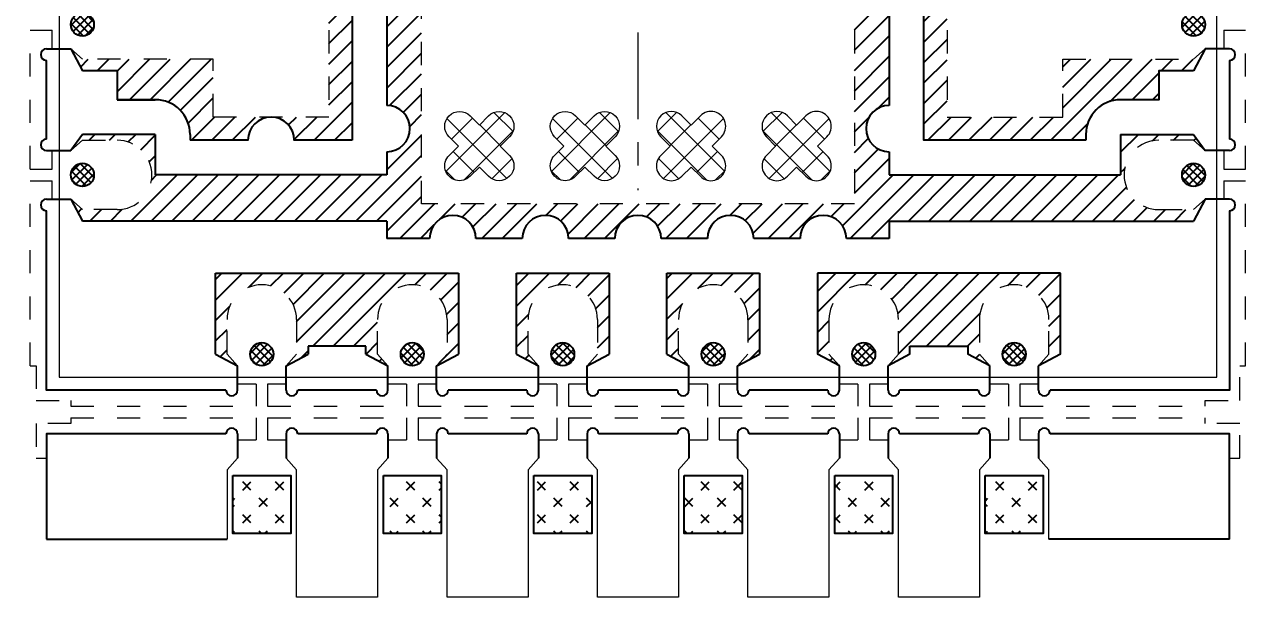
# Model space of a CAD drawing. Extents: x 2505 to 2922, y -308 to -10.
# Drawn here: x 2608.33 to 2613.63, y -145.95 to -143.47 of the extents above; entities that cross this region are included whole.
import ezdxf

# ---------------------------------------------------------------- set-up
doc = ezdxf.new("R2010")
doc.units = 0
doc.header["$LTSCALE"] = 5
doc.header["$MEASUREMENT"] = 0
for name, pattern in [('CENTER', [2, 1.25, -0.25, 0.25, -0.25]), ('HIDDEN', [0.375, 0.25, -0.125]), ('HIDDEN2', [4.7625, 3.175, -1.5875])]:
    doc.linetypes.add(name, pattern=pattern)
doc.layers.get('0').update_dxf_attribs({"linetype": 'CONTINUOUS'})
for name, color, linetype in [('1', 7, 'CONTINUOUS'), ('1D', 4, 'CONTINUOUS'), ('ETCH', 4, 'CONTINUOUS'), ('PKG', 2, 'CONTINUOUS'), ('PLATING', 3, 'CONTINUOUS'), ('TOP-Half-E', 6, 'CONTINUOUS'), ('中心线', 1, 'CENTER')]:
    doc.layers.add(name, color=color, linetype=linetype)
pattern_1 = [(225, (-45.3481, -192.949), (0.0441941738, -0.0441941738), [])]

msp = doc.modelspace()

# ---------------------------------------------------------------- hatches: boundary and pattern name
at = {"layer": 'ETCH'}
h = msp.add_hatch(dxfattribs=at)
h.set_pattern_fill('ANSI31', color=256, scale=0.5, angle=180)
h.set_pattern_definition(pattern_1)
h.paths.add_polyline_path([(2608.479, -140.1795), (2608.659, -140.1795), (2608.659, -139.9995), (2608.859, -139.9995), (2608.859, -140.2571), (2609.1814, -140.5995), (2609.744, -140.5995), (2609.744, -140.6995, 0.414214), (2609.644, -140.7995), (2609.644, -140.6995), (2609.394, -140.6995), (2609.2623, -140.8312), (2609.1115, -140.6711), (2609.0387, -140.7396), (2608.6995, -140.3795), (2608.479, -140.3795)])
h.paths.add_polyline_path([(2609.494, -143.9745), (2609.744, -143.9745), (2609.744, -142.998, -0.414214), (2609.644, -142.898), (2609.644, -143.8745), (2609.394, -143.8745, -0.414214)])
h.paths.add_polyline_path([(2608.529, -143.5795), (2608.579, -143.6245), (2609.144, -143.6245), (2609.144, -143.8745), (2609.394, -143.8745, 0.414214), (2609.294, -143.9745), (2609.044, -143.9745), (2609.044, -143.9495, 0.414214), (2608.894, -143.7995), (2608.729, -143.7995), (2608.729, -143.6745), (2608.579, -143.6745)])
h.paths.add_polyline_path([(2608.529, -143.3695), (2608.579, -143.2745), (2608.729, -143.2745), (2608.729, -143.1495), (2608.894, -143.1495, 0.414214), (2609.044, -142.9995), (2609.044, -142.998, 0.414214), (2609.144, -142.898), (2609.144, -143.3245), (2608.579, -143.3245)])
h.paths.add_polyline_path([(2609.644, -142.898), (2609.644, -141.5995, 0.414214), (2609.744, -141.6995), (2609.744, -142.798, 0.414214)])
h.paths.add_polyline_path([(2609.044, -142.798, -0.414214), (2609.144, -142.898), (2609.144, -142.1987), (2609.044, -142.1987)])
h.paths.add_polyline_path([(2609.044, -140.7453), (2609.044, -140.9495), (2609.144, -140.9495), (2609.2623, -140.8312), (2609.1115, -140.6711), (2609.0387, -140.7396)])
h.paths.add_polyline_path([(2609.044, -142.1987), (2609.144, -142.1987), (2609.144, -141.7822), (2609.044, -141.7822)])
h.paths.add_polyline_path([(2609.644, -140.7995, 0.414214), (2609.744, -140.8995), (2609.744, -141.0995, 0.414214), (2609.644, -141.1995)])
h.paths.add_polyline_path([(2609.644, -141.1995, 0.414214), (2609.744, -141.2995), (2609.744, -141.4995, 0.414214), (2609.644, -141.5995)])
h.paths.add_polyline_path([(2609.044, -141.3995), (2609.144, -141.3995), (2609.144, -141.1995), (2609.044, -141.1995)])
h.paths.add_polyline_path([(2609.044, -141.5995), (2609.144, -141.5995), (2609.144, -141.3995), (2609.044, -141.3995, -1)])
h.paths.add_polyline_path([(2609.044, -141.7822), (2609.144, -141.7822), (2609.144, -141.5995), (2609.044, -141.5995)])
h.paths.add_polyline_path([(2609.044, -141.1995, 0.414214), (2609.144, -141.0995), (2609.144, -141.1995)])
h.paths.add_polyline_path([(2609.144, -140.9995), (2609.044, -140.9995, -0.414214), (2609.144, -141.0995)])
h.paths.add_polyline_path([(2609.044, -140.9995), (2609.144, -140.9995), (2609.144, -140.9495), (2609.044, -140.9495)])
h = msp.add_hatch(dxfattribs=at)
h.set_pattern_fill('ANSI31', color=256, scale=0.5, angle=180)
h.set_pattern_definition(pattern_1)
h.paths.add_polyline_path([(2612.214, -142.9328, 0.414214), (2612.314, -142.8328), (2612.314, -143.8745), (2612.814, -143.8745), (2612.814, -143.6245), (2613.379, -143.6245), (2613.429, -143.5795), (2613.379, -143.6745), (2613.229, -143.6745), (2613.229, -143.7995), (2613.064, -143.7995, 0.414214), (2612.914, -143.9495), (2612.914, -143.9745), (2612.214, -143.9745)])
h.paths.add_polyline_path([(2613.099, -139.9995), (2613.299, -139.9995), (2613.299, -140.1795), (2613.479, -140.1795), (2613.479, -140.3795), (2613.2586, -140.3795), (2612.914, -140.7453), (2612.914, -140.8203, 0.414207), (2612.814, -140.9203, 0.000012), (2612.814, -140.9203), (2612.814, -140.9203), (2612.814, -140.6995), (2612.314, -140.6995), (2612.314, -140.9203, 0.414214), (2612.214, -140.8203), (2612.214, -140.5995), (2612.7767, -140.5995), (2613.099, -140.2571)])
h.paths.add_polyline_path([(2612.814, -143.3245), (2613.379, -143.3245), (2613.429, -143.3695), (2613.379, -143.2745), (2613.229, -143.2745), (2613.229, -143.1495), (2613.064, -143.1495, -0.414214), (2612.914, -142.9995), (2612.914, -142.9328, -0.414214), (2612.814, -142.8328)])
h.paths.add_polyline_path([(2612.314, -140.9203, -0.414214), (2612.214, -141.0203), (2612.214, -142.3328, -0.414214), (2612.314, -142.4328)])
h.paths.add_polyline_path([(2612.914, -142.3328), (2612.914, -141.0203, -0.414207), (2612.814, -140.9203), (2612.814, -142.4328, -0.414214)])
h.paths.add_polyline_path([(2612.214, -142.5328), (2612.214, -142.7328, -0.414214), (2612.314, -142.8328), (2612.314, -142.4328, -0.414214)])
h.paths.add_polyline_path([(2612.914, -142.7328), (2612.914, -142.5328, -0.414214), (2612.814, -142.4328), (2612.814, -142.8328, -0.414214)])
h = msp.add_hatch(dxfattribs=at)
h.set_pattern_fill('ANSI31', color=256, scale=0.5, angle=180)
h.set_pattern_definition(pattern_1)
h.paths.add_polyline_path([(2608.529, -144.2295), (2608.579, -144.2745), (2608.729, -144.2745, 1), (2608.729, -143.9745), (2608.579, -143.9745), (2608.529, -144.0195), (2608.579, -143.9495), (2608.894, -143.9495), (2608.894, -144.1245), (2609.894, -144.1245), (2609.894, -144.0245, 1), (2609.894, -143.8245), (2609.894, -141.0995, 1), (2609.894, -140.8995), (2609.894, -140.5995), (2610.229, -140.5995, 0.414214), (2610.329, -140.6995), (2610.044, -140.6995), (2610.044, -144.2495), (2611.914, -144.2495), (2611.914, -140.6995), (2611.784, -140.6995, 0.414214), (2611.884, -140.5995), (2612.064, -140.5995), (2612.064, -140.8995, 1), (2612.064, -141.0995), (2612.064, -143.8245, 1), (2612.064, -144.0245), (2612.064, -144.1245), (2613.064, -144.1245), (2613.064, -143.9495), (2613.379, -143.9495), (2613.429, -144.0195), (2613.379, -143.9745), (2613.229, -143.9745, 1), (2613.229, -144.2745), (2613.379, -144.2745), (2613.429, -144.2295), (2613.379, -144.3245), (2612.064, -144.3245), (2612.064, -144.3995), (2611.879, -144.3995, 1), (2611.679, -144.3995), (2611.479, -144.3995, 1), (2611.279, -144.3995), (2611.079, -144.3995, 1), (2610.879, -144.3995), (2610.679, -144.3995, 1), (2610.479, -144.3995), (2610.279, -144.3995, 1), (2610.079, -144.3995), (2609.894, -144.3995), (2609.894, -144.3245), (2608.579, -144.3245)])
h.paths.add_polyline_path([(2611.754, -144.5495), (2611.754, -144.8995), (2611.849, -144.9495), (2611.804, -144.8995), (2611.804, -144.7495, -1), (2612.104, -144.7495), (2612.104, -144.8995), (2612.059, -144.9495), (2612.154, -144.8995), (2612.154, -144.8645), (2612.404, -144.8645), (2612.404, -144.8995), (2612.499, -144.9495), (2612.454, -144.8995), (2612.454, -144.7495, -1), (2612.754, -144.7495), (2612.754, -144.8995), (2612.709, -144.9495), (2612.804, -144.8995), (2612.804, -144.5495)])
h.paths.add_polyline_path([(2609.154, -144.8995), (2609.249, -144.9495), (2609.204, -144.8995), (2609.204, -144.7495, -1), (2609.504, -144.7495), (2609.504, -144.8995), (2609.459, -144.9495), (2609.554, -144.8995), (2609.554, -144.8645), (2609.804, -144.8645), (2609.804, -144.8995), (2609.899, -144.9495), (2609.854, -144.8995), (2609.854, -144.7495, -1), (2610.154, -144.7495), (2610.154, -144.8995), (2610.109, -144.9495), (2610.204, -144.8995), (2610.204, -144.5495), (2609.154, -144.5495)])
h.paths.add_polyline_path([(2613.064, -141.3245), (2613.064, -142.3745), (2613.379, -142.3745), (2613.429, -142.2795), (2613.379, -142.3245), (2613.229, -142.3245, -1), (2613.229, -142.0245), (2613.379, -142.0245), (2613.429, -142.0695), (2613.379, -141.9745), (2613.344, -141.9745), (2613.344, -141.7245), (2613.379, -141.7245), (2613.429, -141.6295), (2613.379, -141.6745), (2613.229, -141.6745, -1), (2613.229, -141.3745), (2613.379, -141.3745), (2613.429, -141.4195), (2613.379, -141.3245)])
h.paths.add_polyline_path([(2608.529, -142.0695), (2608.579, -141.9745), (2608.894, -141.9745), (2608.894, -142.9995), (2608.579, -142.9995), (2608.529, -142.9295), (2608.579, -142.9745), (2608.729, -142.9745, 1), (2608.729, -142.6745), (2608.579, -142.6745), (2608.529, -142.7195), (2608.579, -142.6245), (2608.614, -142.6245), (2608.614, -142.3745), (2608.579, -142.3745), (2608.529, -142.2795), (2608.579, -142.3245), (2608.729, -142.3245, 1), (2608.729, -142.0245), (2608.579, -142.0245)])
h.paths.add_polyline_path([(2611.154, -140.6995), (2611.154, -140.0995), (2611.199, -140.0495), (2611.104, -140.0995), (2611.104, -140.5995), (2610.829, -140.5995, -0.414214), (2610.729, -140.6995)])
h.paths.add_polyline_path([(2611.409, -140.0495), (2611.504, -140.0995), (2611.504, -140.5995), (2611.684, -140.5995, 0.414214), (2611.784, -140.6995), (2611.454, -140.6995), (2611.454, -140.0995)])
h.paths.add_polyline_path([(2609.154, -140.0995), (2609.154, -140.3516), (2609.2462, -140.4495), (2609.554, -140.4495), (2609.554, -140.0995), (2609.459, -140.0495), (2609.504, -140.0995), (2609.504, -140.2495, -1), (2609.204, -140.2495), (2609.204, -140.0995), (2609.249, -140.0495)])
h.paths.add_polyline_path([(2611.754, -140.0995), (2611.754, -140.4495), (2612.154, -140.4495), (2612.154, -140.0995), (2612.059, -140.0495), (2612.104, -140.0995), (2612.104, -140.2495, -1), (2611.804, -140.2495), (2611.804, -140.0995), (2611.849, -140.0495)])
h.paths.add_polyline_path([(2611.104, -144.8995), (2611.199, -144.9495), (2611.154, -144.8995), (2611.154, -144.7495, -1), (2611.454, -144.7495), (2611.454, -144.8995), (2611.409, -144.9495), (2611.504, -144.8995), (2611.504, -144.5495), (2611.104, -144.5495)])
h.paths.add_polyline_path([(2610.454, -144.8995), (2610.549, -144.9495), (2610.504, -144.8995), (2610.504, -144.7495, -1), (2610.804, -144.7495), (2610.804, -144.8995), (2610.759, -144.9495), (2610.854, -144.8995), (2610.854, -144.5495), (2610.454, -144.5495)])
h.paths.add_polyline_path([(2609.804, -140.0995), (2609.804, -140.4495), (2610.204, -140.4495), (2610.204, -140.0995), (2610.109, -140.0495), (2610.154, -140.0995), (2610.154, -140.2495, -1), (2609.854, -140.2495), (2609.854, -140.0995), (2609.899, -140.0495)])
h.paths.add_polyline_path([(2610.454, -140.0995), (2610.454, -140.4495), (2610.854, -140.4495), (2610.854, -140.0995), (2610.759, -140.0495), (2610.804, -140.0995), (2610.804, -140.2495, -1), (2610.504, -140.2495), (2610.504, -140.0995), (2610.549, -140.0495)])
h.paths.add_polyline_path([(2612.404, -140.0995), (2612.404, -140.4495), (2612.7119, -140.4495), (2612.804, -140.3516), (2612.804, -140.0995), (2612.709, -140.0495), (2612.754, -140.0995), (2612.754, -140.2495, -1), (2612.454, -140.2495), (2612.454, -140.0995), (2612.499, -140.0495)])
h.paths.add_polyline_path([(2608.529, -141.4195), (2608.579, -141.3245), (2608.894, -141.3245), (2608.894, -141.7245), (2608.579, -141.7245), (2608.529, -141.6295), (2608.579, -141.6745), (2608.729, -141.6745, 1), (2608.729, -141.3745), (2608.579, -141.3745)])
h.paths.add_polyline_path([(2613.064, -140.8048), (2613.064, -141.0745), (2613.379, -141.0745), (2613.429, -140.9795), (2613.379, -141.0245), (2613.229, -141.0245, -1), (2613.229, -140.7245), (2613.379, -140.7245), (2613.429, -140.7695), (2613.379, -140.6745), (2613.1868, -140.6745)])
h.paths.add_polyline_path([(2608.529, -140.7695), (2608.579, -140.6745), (2608.7713, -140.6745), (2608.894, -140.8048), (2608.894, -141.0745), (2608.579, -141.0745), (2608.529, -140.9795), (2608.579, -141.0245), (2608.729, -141.0245, 1), (2608.729, -140.7245), (2608.579, -140.7245)])
h.paths.add_polyline_path([(2613.064, -142.6245), (2613.064, -142.9995), (2613.379, -142.9995), (2613.429, -142.9295), (2613.379, -142.9745), (2613.229, -142.9745, -1), (2613.229, -142.6745), (2613.379, -142.6745), (2613.429, -142.7195), (2613.379, -142.6245)])
h.paths.add_polyline_path([(2610.729, -140.6995, -0.414214), (2610.629, -140.5995), (2610.429, -140.5995, -0.414214), (2610.329, -140.6995)])
h.paths.add_polyline_path([(2612.914, -140.7453), (2613.2586, -140.3795)])
h = msp.add_hatch(dxfattribs=at)
h.set_pattern_fill('ANSI31', color=256, scale=0.5, angle=180)
h.set_pattern_definition(pattern_1)
h.paths.add_polyline_path([(2609.494, -143.9745), (2609.744, -143.9745), (2609.744, -142.998, -0.414214), (2609.644, -142.898), (2609.644, -143.8745), (2609.394, -143.8745, -0.414214)])
h.paths.add_polyline_path([(2608.529, -143.5795), (2608.579, -143.6245), (2609.144, -143.6245), (2609.144, -143.8745), (2609.394, -143.8745, 0.414214), (2609.294, -143.9745), (2609.044, -143.9745), (2609.044, -143.9495, 0.414214), (2608.894, -143.7995), (2608.729, -143.7995), (2608.729, -143.6745), (2608.579, -143.6745)])
h.paths.add_polyline_path([(2609.644, -142.898), (2609.644, -141.5995, 0.414214), (2609.744, -141.6995), (2609.744, -142.798, 0.414214)])
h.paths.add_polyline_path([(2609.644, -141.1995, 0.414214), (2609.744, -141.2995), (2609.744, -141.4995, 0.414214), (2609.644, -141.5995)])
h.paths.add_polyline_path([(2609.644, -140.7995, 0.414214), (2609.744, -140.8995), (2609.744, -141.0995, 0.414214), (2609.644, -141.1995)])
at = {"layer": 'PLATING', "lineweight": -3}
h = msp.add_hatch(dxfattribs=at)
h.set_pattern_fill('CROSS', color=3, scale=0.1)
h.set_pattern_definition([(45, (118.62963, -97.89904), (-0.070710678, 0.070710678), [0.05, -0.05]), (135, (118.66498, -97.89904), (-0.070710678, -0.070710678), [0.05, -0.05])])
h.paths.add_polyline_path([(2610.529, -145.6745), (2610.529, -145.4245), (2610.779, -145.4245), (2610.779, -145.6745)])
h.paths.add_polyline_path([(2609.879, -145.6745), (2609.879, -145.4245), (2610.129, -145.4245), (2610.129, -145.6745)])
h.paths.add_polyline_path([(2611.829, -145.6745), (2611.829, -145.4245), (2612.079, -145.4245), (2612.079, -145.6745)])
h.paths.add_polyline_path([(2609.229, -145.6745), (2609.229, -145.4245), (2609.479, -145.4245), (2609.479, -145.6745)])
h.paths.add_polyline_path([(2612.479, -145.6745), (2612.479, -145.4245), (2612.729, -145.4245), (2612.729, -145.6745)])
h.paths.add_polyline_path([(2611.179, -145.6745), (2611.179, -145.4245), (2611.429, -145.4245), (2611.429, -145.6745)])
at = {"layer": 'TOP-Half-E', "lineweight": -3}
h = msp.add_hatch(dxfattribs=at)
h.set_pattern_fill('ANSI37', color=6, scale=0.2)
h.set_pattern_definition([(45, (2445.262673, -122.19071), (-0.0176776695, 0.0176776695), []), (135, (2445.262673, -122.19071), (-0.0176776695, -0.0176776695), [])])
h.paths.add_polyline_path([(2609.404, -140.0995, 1), (2609.304, -140.0995, 1)])
h.paths.add_polyline_path([(2611.354, -140.0995, 1), (2611.254, -140.0995, 1)])
h.paths.add_polyline_path([(2613.429, -140.8745, 1), (2613.329, -140.8745, 1)])
h.paths.add_polyline_path([(2611.354, -140.5495, 1), (2611.254, -140.5495, 1)])
h.paths.add_polyline_path([(2612.654, -140.0995, 1), (2612.554, -140.0995, 1)])
h.paths.add_polyline_path([(2608.629, -144.1245, 1), (2608.529, -144.1245, 1)])
h.paths.add_polyline_path([(2610.054, -140.0995, 1), (2609.954, -140.0995, 1)])
h.paths.add_polyline_path([(2612.654, -144.8995, 1), (2612.554, -144.8995, 1)])
h.paths.add_polyline_path([(2611.354, -144.8995, 1), (2611.254, -144.8995, 1)])
h.paths.add_polyline_path([(2610.054, -144.8995, 1), (2609.954, -144.8995, 1)])
h.paths.add_polyline_path([(2610.704, -140.0995, 1), (2610.604, -140.0995, 1)])
h.paths.add_polyline_path([(2613.429, -141.5245, 1), (2613.329, -141.5245, 1)])
h.paths.add_polyline_path([(2610.704, -144.8995, 1), (2610.604, -144.8995, 1)])
h.paths.add_polyline_path([(2613.429, -143.4745, 1), (2613.329, -143.4745, 1)])
h.paths.add_polyline_path([(2613.429, -142.1745, 1), (2613.329, -142.1745, 1)])
h.paths.add_polyline_path([(2609.404, -144.8995, 1), (2609.304, -144.8995, 1)])
h.paths.add_polyline_path([(2613.429, -144.1245, 1), (2613.329, -144.1245, 1)])
h.paths.add_polyline_path([(2608.629, -142.8245, 1), (2608.529, -142.8245, 1)])
h.paths.add_polyline_path([(2612.004, -140.0995, 1), (2611.904, -140.0995, 1)])
h.paths.add_polyline_path([(2612.004, -144.8995, 1), (2611.904, -144.8995, 1)])
h.paths.add_polyline_path([(2608.629, -143.4745, 1), (2608.529, -143.4745, 1)])
h.paths.add_polyline_path([(2608.629, -141.5245, 1), (2608.529, -141.5245, 1)])
h.paths.add_polyline_path([(2613.429, -142.8245, 1), (2613.329, -142.8245, 1)])
h.paths.add_polyline_path([(2608.629, -142.1745, 1), (2608.529, -142.1745, 1)])
h.paths.add_polyline_path([(2608.629, -140.8745, 1), (2608.529, -140.8745, 1)])
at = {"layer": 'TOP-Half-E', "lineweight": 5}
h = msp.add_hatch(dxfattribs=at)
h.set_pattern_fill('ANSI37', color=256, scale=0.02565, angle=360)
h.set_pattern_definition([(45, (55.29425, -1523.75097), (-0.0575858924, 0.0575858924), []), (135, (55.29425, -1523.75097), (-0.0575858924, -0.0575858924), [])])
h.paths.add_polyline_path([(2610.3843, -143.9998), (2610.4245, -144.04, -1), (2610.3338, -144.1307), (2610.2937, -144.0905), (2610.2535, -144.1307, -1), (2610.1628, -144.04), (2610.203, -143.9998), (2610.1628, -143.9597, -1), (2610.2535, -143.869), (2610.2937, -143.9091), (2610.3338, -143.869, -1), (2610.4245, -143.9597)])
h = msp.add_hatch(dxfattribs=at)
h.set_pattern_fill('ANSI37', color=256, scale=0.02565, angle=360)
h.set_pattern_definition([(45, (55.75025, -1523.75097), (-0.0575858924, 0.0575858924), []), (135, (55.75025, -1523.75097), (-0.0575858924, -0.0575858924), [])])
h.paths.add_polyline_path([(2610.8403, -143.9998), (2610.8805, -144.04, -1), (2610.7898, -144.1307), (2610.7497, -144.0905), (2610.7095, -144.1307, -1), (2610.6188, -144.04), (2610.659, -143.9998), (2610.6188, -143.9597, -1), (2610.7095, -143.869), (2610.7497, -143.9091), (2610.7898, -143.869, -1), (2610.8805, -143.9597)])
h = msp.add_hatch(dxfattribs=at)
h.set_pattern_fill('ANSI37', color=256, scale=0.02565, angle=180)
h.set_pattern_definition([(135, (5166.20782, -1523.75097), (0.0575858924, 0.0575858924), []), (45, (5166.20782, -1523.75097), (0.0575858924, -0.0575858924), [])])
h.paths.add_polyline_path([(2611.1177, -143.9998), (2611.0776, -144.04, 1), (2611.1683, -144.1307), (2611.2084, -144.0905), (2611.2486, -144.1307, 1), (2611.3393, -144.04), (2611.2991, -143.9998), (2611.3393, -143.9597, 1), (2611.2486, -143.869), (2611.2084, -143.9091), (2611.1683, -143.869, 1), (2611.0776, -143.9597)])
h = msp.add_hatch(dxfattribs=at)
h.set_pattern_fill('ANSI37', color=256, scale=0.02565, angle=180)
h.set_pattern_definition([(135, (5166.66382, -1523.75097), (0.0575858924, 0.0575858924), []), (45, (5166.66382, -1523.75097), (0.0575858924, -0.0575858924), [])])
h.paths.add_polyline_path([(2611.5737, -143.9998), (2611.5336, -144.04, 1), (2611.6243, -144.1307), (2611.6644, -144.0905), (2611.7046, -144.1307, 1), (2611.7953, -144.04), (2611.7551, -143.9998), (2611.7953, -143.9597, 1), (2611.7046, -143.869), (2611.6644, -143.9091), (2611.6243, -143.869, 1), (2611.5336, -143.9597)])

# ---------------------------------------------------------------- linework, layer by layer
for p, q in [((2609.894, -141.0995, -0.0325), (2609.894, -143.8245, -0.0325)), ((2612.064, -141.0995, -0.0325), (2612.064, -143.8245, -0.0325)), ((2609.744, -142.998, -0.0325), (2609.744, -143.9745, -0.0325)), ((2608.424, -143.5795, -0.0325), (2608.529, -143.5795, -0.0325)), ((2608.424, -143.5795, -0.0325), (2608.529, -143.5795, -0.0325)), ((2608.529, -143.5795, -0.0325), (2608.579, -143.6745, -0.0325)), ((2613.429, -143.5795, -0.0325), (2613.379, -143.6745, -0.0325)), ((2613.534, -143.5795, -0.0325), (2613.429, -143.5795, -0.0325)), ((2613.534, -143.5795, -0.0325), (2613.429, -143.5795, -0.0325)), ((2608.729, -143.6745, -0.0325), (2608.579, -143.6745, -0.0325)), ((2608.729, -143.6745, -0.0325), (2608.729, -143.7995, -0.0325)), ((2608.894, -143.7995, -0.0325), (2608.729, -143.7995, -0.0325)), ((2608.729, -143.7995, -0.0325), (2608.894, -143.7995, -0.0325)), ((2608.579, -143.9495, -0.0325), (2608.529, -144.0195, -0.0325)), ((2608.894, -143.9495, -0.0325), (2608.579, -143.9495, -0.0325)), ((2608.894, -143.9495, -0.0325), (2608.894, -144.1245, -0.0325)), ((2609.044, -143.9495, -0.0325), (2609.044, -143.9745, -0.0325)), ((2612.914, -143.9495, -0.0325), (2612.914, -143.9745, -0.0325)), ((2613.064, -143.9495, -0.0325), (2613.379, -143.9495, -0.0325)), ((2613.064, -143.9495, -0.0325), (2613.064, -144.1245, -0.0325)), ((2613.379, -143.9495, -0.0325), (2613.429, -144.0195, -0.0325)), ((2608.424, -144.0195, -0.0325), (2608.529, -144.0195, -0.0325)), ((2608.424, -144.0195, -0.0325), (2608.529, -144.0195, -0.0325)), ((2609.894, -144.0245, -0.0325), (2609.894, -144.1245, -0.0325)), ((2612.064, -144.0245, -0.0325), (2612.064, -144.1245, -0.0325)), ((2613.534, -144.0195, -0.0325), (2613.429, -144.0195, -0.0325)), ((2613.534, -144.0195, -0.0325), (2613.429, -144.0195, -0.0325)), ((2608.424, -144.2295, -0.0325), (2608.529, -144.2295, -0.0325)), ((2608.424, -144.2295, -0.0325), (2608.529, -144.2295, -0.0325)), ((2608.529, -144.2295, -0.0325), (2608.579, -144.3245, -0.0325)), ((2613.429, -144.2295, -0.0325), (2613.379, -144.3245, -0.0325)), ((2613.534, -144.2295, -0.0325), (2613.429, -144.2295, -0.0325)), ((2613.534, -144.2295, -0.0325), (2613.429, -144.2295, -0.0325)), ((2609.894, -144.3245, -0.0325), (2608.579, -144.3245, -0.0325)), ((2609.894, -144.3245, -0.0325), (2609.894, -144.3995, -0.0325)), ((2612.064, -144.3245, -0.0325), (2613.379, -144.3245, -0.0325)), ((2612.064, -144.3245, -0.0325), (2612.064, -144.3995, -0.0325)), ((2609.154, -144.8995, -0.0325), (2609.154, -144.5495, -0.0325)), ((2609.154, -144.5495, -0.0325), (2610.204, -144.5495, -0.0325)), ((2610.204, -144.5495, -0.0325), (2610.204, -144.8995, -0.0325)), ((2610.454, -144.8995, -0.0325), (2610.454, -144.5495, -0.0325)), ((2610.454, -144.5495, -0.0325), (2610.854, -144.5495, -0.0325)), ((2610.854, -144.5495, -0.0325), (2610.854, -144.8995, -0.0325)), ((2611.104, -144.8995, -0.0325), (2611.104, -144.5495, -0.0325)), ((2611.104, -144.5495, -0.0325), (2611.504, -144.5495, -0.0325)), ((2611.504, -144.5495, -0.0325), (2611.504, -144.8995, -0.0325)), ((2612.804, -144.5495, -0.0325), (2611.754, -144.5495, -0.0325)), ((2611.754, -144.5495, -0.0325), (2611.754, -144.8995, -0.0325)), ((2612.804, -144.8995, -0.0325), (2612.804, -144.5495, -0.0325)), ((2609.154, -144.8995, -0.0325), (2609.249, -144.9495, -0.0325)), ((2609.459, -144.9495, -0.0325), (2609.554, -144.8995, -0.0325)), ((2609.554, -144.8645, -0.0325), (2609.554, -144.8995, -0.0325)), ((2609.804, -144.8995, -0.0325), (2609.804, -144.8645, -0.0325)), ((2609.804, -144.8995, -0.0325), (2609.899, -144.9495, -0.0325)), ((2610.109, -144.9495, -0.0325), (2610.204, -144.8995, -0.0325)), ((2610.454, -144.8995, -0.0325), (2610.549, -144.9495, -0.0325)), ((2610.759, -144.9495, -0.0325), (2610.854, -144.8995, -0.0325)), ((2611.104, -144.8995, -0.0325), (2611.199, -144.9495, -0.0325)), ((2611.409, -144.9495, -0.0325), (2611.504, -144.8995, -0.0325)), ((2611.849, -144.9495, -0.0325), (2611.754, -144.8995, -0.0325)), ((2612.154, -144.8995, -0.0325), (2612.059, -144.9495, -0.0325)), ((2612.154, -144.8995, -0.0325), (2612.154, -144.8645, -0.0325)), ((2612.404, -144.8645, -0.0325), (2612.404, -144.8995, -0.0325)), ((2612.499, -144.9495, -0.0325), (2612.404, -144.8995, -0.0325)), ((2612.804, -144.8995, -0.0325), (2612.709, -144.9495, -0.0325)), ((2609.249, -145.0545, -0.0325), (2609.249, -144.9495, -0.0325)), ((2609.249, -145.0545, -0.0325), (2609.249, -144.9495, -0.0325)), ((2609.459, -145.0545, -0.0325), (2609.459, -144.9495, -0.0325)), ((2609.459, -145.0545, -0.0325), (2609.459, -144.9495, -0.0325)), ((2609.899, -145.0545, -0.0325), (2609.899, -144.9495, -0.0325)), ((2609.899, -145.0545, -0.0325), (2609.899, -144.9495, -0.0325)), ((2610.109, -145.0545, -0.0325), (2610.109, -144.9495, -0.0325)), ((2610.109, -145.0545, -0.0325), (2610.109, -144.9495, -0.0325)), ((2610.549, -145.0545, -0.0325), (2610.549, -144.9495, -0.0325)), ((2610.549, -145.0545, -0.0325), (2610.549, -144.9495, -0.0325)), ((2610.759, -145.0545, -0.0325), (2610.759, -144.9495, -0.0325)), ((2610.759, -145.0545, -0.0325), (2610.759, -144.9495, -0.0325)), ((2611.199, -145.0545, -0.0325), (2611.199, -144.9495, -0.0325)), ((2611.199, -145.0545, -0.0325), (2611.199, -144.9495, -0.0325)), ((2611.409, -145.0545, -0.0325), (2611.409, -144.9495, -0.0325)), ((2611.409, -145.0545, -0.0325), (2611.409, -144.9495, -0.0325)), ((2611.849, -145.0545, -0.0325), (2611.849, -144.9495, -0.0325)), ((2611.849, -145.0545, -0.0325), (2611.849, -144.9495, -0.0325)), ((2612.059, -145.0545, -0.0325), (2612.059, -144.9495, -0.0325)), ((2612.059, -145.0545, -0.0325), (2612.059, -144.9495, -0.0325)), ((2612.499, -145.0545, -0.0325), (2612.499, -144.9495, -0.0325)), ((2612.499, -145.0545, -0.0325), (2612.499, -144.9495, -0.0325)), ((2612.709, -145.0545, -0.0325), (2612.709, -144.9495, -0.0325)), ((2612.709, -145.0545, -0.0325), (2612.709, -144.9495, -0.0325)), ((2609.249, -145.2445, -0.0325), (2609.249, -145.3495, -0.0325)), ((2609.459, -145.2445, -0.0325), (2609.459, -145.3495, -0.0325)), ((2609.899, -145.2445, -0.0325), (2609.899, -145.3495, -0.0325)), ((2610.109, -145.2445, -0.0325), (2610.109, -145.3495, -0.0325)), ((2610.549, -145.2445, -0.0325), (2610.549, -145.3495, -0.0325)), ((2610.759, -145.2445, -0.0325), (2610.759, -145.3495, -0.0325)), ((2611.199, -145.2445, -0.0325), (2611.199, -145.3495, -0.0325)), ((2611.409, -145.2445, -0.0325), (2611.409, -145.3495, -0.0325)), ((2611.849, -145.2445, -0.0325), (2611.849, -145.3495, -0.0325)), ((2612.059, -145.2445, -0.0325), (2612.059, -145.3495, -0.0325)), ((2612.499, -145.2445, -0.0325), (2612.499, -145.3495, -0.0325)), ((2612.709, -145.2445, -0.0325), (2612.709, -145.3495, -0.0325)), ((2608.424, -145.6995, -0.0325), (2609.204, -145.6995, -0.0325)), ((2613.534, -145.6995, -0.0325), (2612.754, -145.6995, -0.0325))]:
    msp.add_line(p, q)
at = {"elevation": -0.0325}
for points in [[(2612.914, -143.9745), (2612.214, -143.9745), (2612.214, -142.9328, 1), (2612.214, -142.7328), (2612.214, -142.5328, 1), (2612.214, -142.3328), (2612.214, -141.0203, 1), (2612.214, -140.8203)], [(2609.744, -143.9745), (2609.494, -143.9745, 1), (2609.294, -143.9745), (2609.044, -143.9745)]]:
    msp.add_lwpolyline(points, format="xyb", dxfattribs=at)
for points in [[(2608.424, -143.9695), (2608.424, -143.6295)], [(2613.534, -143.6295), (2613.534, -143.9695)], [(2613.379, -143.6745), (2613.229, -143.6745), (2613.229, -143.7995), (2613.064, -143.7995)], [(2609.894, -144.1245), (2608.894, -144.1245)], [(2612.064, -144.1245), (2613.064, -144.1245)], [(2609.199, -145.0545), (2608.424, -145.0545), (2608.424, -144.2795)], [(2613.534, -144.2795), (2613.534, -145.0545), (2612.759, -145.0545)], [(2610.079, -144.3995), (2609.894, -144.3995)], [(2610.479, -144.3995), (2610.279, -144.3995)], [(2610.879, -144.3995), (2610.679, -144.3995)], [(2611.279, -144.3995), (2611.079, -144.3995)], [(2611.679, -144.3995), (2611.479, -144.3995)], [(2612.064, -144.3995), (2611.879, -144.3995)], [(2609.804, -144.8645), (2609.554, -144.8645)], [(2612.154, -144.8645), (2612.404, -144.8645)], [(2609.849, -145.0545), (2609.509, -145.0545)], [(2610.499, -145.0545), (2610.159, -145.0545)], [(2611.149, -145.0545), (2610.809, -145.0545)], [(2611.799, -145.0545), (2611.459, -145.0545)], [(2612.449, -145.0545), (2612.109, -145.0545)], [(2609.199, -145.2445), (2608.424, -145.2445), (2608.424, -145.6995)], [(2609.849, -145.2445), (2609.509, -145.2445)], [(2610.499, -145.2445), (2610.159, -145.2445)], [(2611.149, -145.2445), (2610.809, -145.2445)], [(2611.799, -145.2445), (2611.459, -145.2445)], [(2612.449, -145.2445), (2612.109, -145.2445)], [(2613.534, -145.6995), (2613.534, -145.2445), (2612.759, -145.2445)]]:
    msp.add_lwpolyline(points, dxfattribs=at)
for centre in [(2608.579, -143.4745, -0.0325), (2613.379, -143.4745, -0.0325), (2608.579, -144.1245, -0.0325), (2613.379, -144.1245, -0.0325), (2609.354, -144.8995, -0.0325), (2610.004, -144.8995, -0.0325), (2610.654, -144.8995, -0.0325), (2611.304, -144.8995, -0.0325), (2611.954, -144.8995, -0.0325), (2612.604, -144.8995, -0.0325)]:
    msp.add_circle(centre, 0.05)
for centre, radius, start, end in [((2608.424, -143.6045, -0.0325), 0.025, 90, 270), ((2613.534, -143.6045, -0.0325), 0.025, 270, 90), ((2608.894, -143.9495, -0.0325), 0.15, 0, 90), ((2609.894, -143.9245, -0.0325), 0.1, 270, 90), ((2612.064, -143.9245, -0.0325), 0.1, 90, 270), ((2613.064, -143.9495, -0.0325), 0.15, 90, 180), ((2608.424, -143.9945, -0.0325), 0.025, 90, 270), ((2613.534, -143.9945, -0.0325), 0.025, 270, 90), ((2608.424, -144.2545, -0.0325), 0.025, 90, 270), ((2613.534, -144.2545, -0.0325), 0.025, 270, 90), ((2610.179, -144.3995, -0.0325), 0.1, 0, 180), ((2610.579, -144.3995, -0.0325), 0.1, 0, 180), ((2610.979, -144.3995, -0.0325), 0.1, 0, 180), ((2611.379, -144.3995, -0.0325), 0.1, 0, 180), ((2611.779, -144.3995, -0.0325), 0.1, 0, 180), ((2609.224, -145.0545, -0.0325), 0.025, 180, 360), ((2609.484, -145.0545, -0.0325), 0.025, 180, 360), ((2609.874, -145.0545, -0.0325), 0.025, 180, 360), ((2610.134, -145.0545, -0.0325), 0.025, 180, 360), ((2610.524, -145.0545, -0.0325), 0.025, 180, 360), ((2610.784, -145.0545, -0.0325), 0.025, 180, 360), ((2611.174, -145.0545, -0.0325), 0.025, 180, 360), ((2611.434, -145.0545, -0.0325), 0.025, 180, 360), ((2611.824, -145.0545, -0.0325), 0.025, 180, 360), ((2612.084, -145.0545, -0.0325), 0.025, 180, 360), ((2612.474, -145.0545, -0.0325), 0.025, 180, 360), ((2612.734, -145.0545, -0.0325), 0.025, 180, 360), ((2609.224, -145.2445, -0.0325), 0.025, 0, 180), ((2609.484, -145.2445, -0.0325), 0.025, 0, 180), ((2609.874, -145.2445, -0.0325), 0.025, 0, 180), ((2610.134, -145.2445, -0.0325), 0.025, 0, 180), ((2610.524, -145.2445, -0.0325), 0.025, 0, 180), ((2610.784, -145.2445, -0.0325), 0.025, 0, 180), ((2611.174, -145.2445, -0.0325), 0.025, 0, 180), ((2611.434, -145.2445, -0.0325), 0.025, 0, 180), ((2611.824, -145.2445, -0.0325), 0.025, 0, 180), ((2612.084, -145.2445, -0.0325), 0.025, 0, 180), ((2612.474, -145.2445, -0.0325), 0.025, 0, 180), ((2612.734, -145.2445, -0.0325), 0.025, 0, 180)]:
    msp.add_arc(centre, radius, start, end)
at = {"layer": '1', "color": 0, "lineweight": 0}
for p, q in [((2609.249, -145.3495, -0.0325), (2609.204, -145.3995, -0.0325)), ((2609.459, -145.3495, -0.0325), (2609.504, -145.3995, -0.0325)), ((2609.899, -145.3495, -0.0325), (2609.854, -145.3995, -0.0325)), ((2610.109, -145.3495, -0.0325), (2610.154, -145.3995, -0.0325)), ((2610.549, -145.3495, -0.0325), (2610.504, -145.3995, -0.0325)), ((2610.759, -145.3495, -0.0325), (2610.804, -145.3995, -0.0325)), ((2611.199, -145.3495, -0.0325), (2611.154, -145.3995, -0.0325)), ((2611.409, -145.3495, -0.0325), (2611.454, -145.3995, -0.0325)), ((2611.849, -145.3495, -0.0325), (2611.804, -145.3995, -0.0325)), ((2612.059, -145.3495, -0.0325), (2612.104, -145.3995, -0.0325)), ((2612.499, -145.3495, -0.0325), (2612.454, -145.3995, -0.0325)), ((2612.709, -145.3495, -0.0325), (2612.754, -145.3995, -0.0325)), ((2609.204, -145.3995, -0.0325), (2609.204, -145.6995, -0.0325)), ((2609.504, -145.9495, -0.0325), (2609.504, -145.3995, -0.0325)), ((2609.854, -145.3995, -0.0325), (2609.854, -145.9495, -0.0325)), ((2610.154, -145.9495, -0.0325), (2610.154, -145.3995, -0.0325)), ((2610.504, -145.3995, -0.0325), (2610.504, -145.9495, -0.0325)), ((2610.804, -145.9495, -0.0325), (2610.804, -145.3995, -0.0325)), ((2611.154, -145.3995, -0.0325), (2611.154, -145.9495, -0.0325)), ((2611.454, -145.9495, -0.0325), (2611.454, -145.3995, -0.0325)), ((2611.804, -145.3995, -0.0325), (2611.804, -145.9495, -0.0325)), ((2612.104, -145.9495, -0.0325), (2612.104, -145.3995, -0.0325)), ((2612.454, -145.3995, -0.0325), (2612.454, -145.9495, -0.0325)), ((2612.754, -145.6995, -0.0325), (2612.754, -145.3995, -0.0325)), ((2609.854, -145.9495, -0.0325), (2609.504, -145.9495, -0.0325)), ((2610.504, -145.9495, -0.0325), (2610.154, -145.9495, -0.0325)), ((2611.154, -145.9495, -0.0325), (2610.804, -145.9495, -0.0325)), ((2611.804, -145.9495, -0.0325), (2611.454, -145.9495, -0.0325)), ((2612.454, -145.9495, -0.0325), (2612.104, -145.9495, -0.0325))]:
    msp.add_line(p, q, dxfattribs=at)
at = {"layer": '1D', "linetype": 'HIDDEN2', "lineweight": 13, "ltscale": 0.005}
for p, q in [((2608.354, -144.0995, -0.0325), (2608.354, -143.4995, -0.0325)), ((2608.354, -143.4995, -0.0325), (2608.449, -143.4995, -0.0325)), ((2613.509, -143.4995, -0.0325), (2613.604, -143.4995, -0.0325)), ((2613.604, -144.0995, -0.0325), (2613.604, -143.4995, -0.0325)), ((2608.529, -143.5795, -0.0325), (2608.579, -143.6245, -0.0325)), ((2609.144, -143.6245, -0.0325), (2608.579, -143.6245, -0.0325)), ((2612.814, -143.6245, -0.0325), (2613.379, -143.6245, -0.0325)), ((2613.429, -143.5795, -0.0325), (2613.379, -143.6245, -0.0325)), ((2608.529, -144.0195, -0.0325), (2608.579, -143.9745, -0.0325)), ((2608.579, -143.9745, -0.0325), (2608.729, -143.9745, -0.0325)), ((2613.379, -143.9745, -0.0325), (2613.229, -143.9745, -0.0325)), ((2613.429, -144.0195, -0.0325), (2613.379, -143.9745, -0.0325)), ((2608.354, -144.0995, -0.0325), (2608.449, -144.0995, -0.0325)), ((2613.509, -144.0995, -0.0325), (2613.604, -144.0995, -0.0325)), ((2608.354, -144.9495, -0.0325), (2608.354, -144.1495, -0.0325)), ((2608.354, -144.1495, -0.0325), (2608.449, -144.1495, -0.0325)), ((2613.509, -144.1495, -0.0325), (2613.604, -144.1495, -0.0325)), ((2613.604, -144.9495, -0.0325), (2613.604, -144.1495, -0.0325)), ((2608.529, -144.2295, -0.0325), (2608.579, -144.2745, -0.0325)), ((2613.429, -144.2295, -0.0325), (2613.379, -144.2745, -0.0325)), ((2608.729, -144.2745, -0.0325), (2608.579, -144.2745, -0.0325)), ((2613.229, -144.2745, -0.0325), (2613.379, -144.2745, -0.0325)), ((2609.204, -144.8995, -0.0325), (2609.204, -144.7495, -0.0325)), ((2609.504, -144.7495, -0.0325), (2609.504, -144.8995, -0.0325)), ((2609.854, -144.8995, -0.0325), (2609.854, -144.7495, -0.0325)), ((2610.154, -144.7495, -0.0325), (2610.154, -144.8995, -0.0325)), ((2610.504, -144.8995, -0.0325), (2610.504, -144.7495, -0.0325)), ((2610.804, -144.7495, -0.0325), (2610.804, -144.8995, -0.0325)), ((2611.154, -144.8995, -0.0325), (2611.154, -144.7495, -0.0325)), ((2611.454, -144.7495, -0.0325), (2611.454, -144.8995, -0.0325)), ((2611.804, -144.7495, -0.0325), (2611.804, -144.8995, -0.0325)), ((2612.104, -144.8995, -0.0325), (2612.104, -144.7495, -0.0325)), ((2612.454, -144.7495, -0.0325), (2612.454, -144.8995, -0.0325)), ((2612.754, -144.8995, -0.0325), (2612.754, -144.7495, -0.0325)), ((2609.249, -144.9495, -0.0325), (2609.204, -144.8995, -0.0325)), ((2609.459, -144.9495, -0.0325), (2609.504, -144.8995, -0.0325)), ((2609.899, -144.9495, -0.0325), (2609.854, -144.8995, -0.0325)), ((2610.109, -144.9495, -0.0325), (2610.154, -144.8995, -0.0325)), ((2610.549, -144.9495, -0.0325), (2610.504, -144.8995, -0.0325)), ((2610.759, -144.9495, -0.0325), (2610.804, -144.8995, -0.0325)), ((2611.199, -144.9495, -0.0325), (2611.154, -144.8995, -0.0325)), ((2611.409, -144.9495, -0.0325), (2611.454, -144.8995, -0.0325)), ((2611.849, -144.9495, -0.0325), (2611.804, -144.8995, -0.0325)), ((2612.059, -144.9495, -0.0325), (2612.104, -144.8995, -0.0325)), ((2612.499, -144.9495, -0.0325), (2612.454, -144.8995, -0.0325)), ((2612.709, -144.9495, -0.0325), (2612.754, -144.8995, -0.0325)), ((2609.329, -145.0295, -0.0325), (2609.329, -145.1245, -0.0325)), ((2609.379, -145.0295, -0.0325), (2609.379, -145.1245, -0.0325)), ((2609.979, -145.0295, -0.0325), (2609.979, -145.1245, -0.0325)), ((2610.029, -145.0295, -0.0325), (2610.029, -145.1245, -0.0325)), ((2610.629, -145.0295, -0.0325), (2610.629, -145.1245, -0.0325)), ((2610.679, -145.0295, -0.0325), (2610.679, -145.1245, -0.0325)), ((2611.279, -145.0295, -0.0325), (2611.279, -145.1245, -0.0325)), ((2611.329, -145.0295, -0.0325), (2611.329, -145.1245, -0.0325)), ((2611.929, -145.0295, -0.0325), (2611.929, -145.1245, -0.0325)), ((2611.979, -145.0295, -0.0325), (2611.979, -145.1245, -0.0325)), ((2612.579, -145.0295, -0.0325), (2612.579, -145.1245, -0.0325)), ((2612.629, -145.0295, -0.0325), (2612.629, -145.1245, -0.0325)), ((2608.529, -145.1245, -0.0325), (2609.329, -145.1245, -0.0325)), ((2609.379, -145.1245, -0.0325), (2609.979, -145.1245, -0.0325)), ((2610.029, -145.1245, -0.0325), (2610.629, -145.1245, -0.0325)), ((2610.679, -145.1245, -0.0325), (2611.279, -145.1245, -0.0325)), ((2611.329, -145.1245, -0.0325), (2611.929, -145.1245, -0.0325)), ((2611.979, -145.1245, -0.0325), (2612.579, -145.1245, -0.0325)), ((2612.629, -145.1245, -0.0325), (2613.429, -145.1245, -0.0325)), ((2608.529, -145.1745, -0.0325), (2609.329, -145.1745, -0.0325)), ((2609.329, -145.1745, -0.0325), (2609.329, -145.2695, -0.0325)), ((2609.379, -145.1745, -0.0325), (2609.979, -145.1745, -0.0325)), ((2609.379, -145.1745, -0.0325), (2609.379, -145.2695, -0.0325)), ((2609.979, -145.1745, -0.0325), (2609.979, -145.2695, -0.0325)), ((2610.029, -145.1745, -0.0325), (2610.629, -145.1745, -0.0325)), ((2610.029, -145.1745, -0.0325), (2610.029, -145.2695, -0.0325)), ((2610.629, -145.1745, -0.0325), (2610.629, -145.2695, -0.0325)), ((2610.679, -145.1745, -0.0325), (2611.279, -145.1745, -0.0325)), ((2610.679, -145.1745, -0.0325), (2610.679, -145.2695, -0.0325)), ((2611.279, -145.1745, -0.0325), (2611.279, -145.2695, -0.0325)), ((2611.329, -145.1745, -0.0325), (2611.929, -145.1745, -0.0325)), ((2611.329, -145.1745, -0.0325), (2611.329, -145.2695, -0.0325)), ((2611.929, -145.1745, -0.0325), (2611.929, -145.2695, -0.0325)), ((2611.979, -145.1745, -0.0325), (2612.579, -145.1745, -0.0325)), ((2611.979, -145.1745, -0.0325), (2611.979, -145.2695, -0.0325)), ((2612.579, -145.1745, -0.0325), (2612.579, -145.2695, -0.0325)), ((2612.629, -145.1745, -0.0325), (2613.429, -145.1745, -0.0325)), ((2612.629, -145.1745, -0.0325), (2612.629, -145.2695, -0.0325))]:
    msp.add_line(p, q, dxfattribs=at)
at = {"layer": '1D', "linetype": 'HIDDEN2', "lineweight": 13, "ltscale": 0.005, "elevation": -0.0325}
for points in [[(2609.144, -143.3245), (2609.144, -140.9495), (2609.394, -140.6995), (2609.644, -140.6995), (2609.644, -143.8745), (2609.144, -143.8745), (2609.144, -143.6245)], [(2611.454, -140.6995), (2611.914, -140.6995), (2611.914, -144.2495), (2610.044, -144.2495), (2610.044, -140.6995), (2611.154, -140.6995)], [(2612.814, -143.3245), (2612.814, -140.6995), (2612.814, -140.6995), (2612.314, -140.6995), (2612.314, -143.8745), (2612.814, -143.8745), (2612.814, -143.6245)], [(2608.449, -143.5795), (2608.449, -143.4995)], [(2613.509, -143.4995), (2613.509, -143.5795)], [(2608.449, -144.0995), (2608.449, -144.0195)], [(2613.509, -144.0195), (2613.509, -144.0995)], [(2608.449, -144.2295), (2608.449, -144.1495)], [(2613.509, -144.1495), (2613.509, -144.2295)], [(2609.329, -145.0295), (2609.249, -145.0295)], [(2609.459, -145.0295), (2609.379, -145.0295)], [(2609.979, -145.0295), (2609.899, -145.0295)], [(2610.109, -145.0295), (2610.029, -145.0295)], [(2610.629, -145.0295), (2610.549, -145.0295)], [(2610.759, -145.0295), (2610.679, -145.0295)], [(2611.279, -145.0295), (2611.199, -145.0295)], [(2611.409, -145.0295), (2611.329, -145.0295)], [(2611.929, -145.0295), (2611.849, -145.0295)], [(2612.059, -145.0295), (2611.979, -145.0295)], [(2612.579, -145.0295), (2612.499, -145.0295)], [(2612.709, -145.0295), (2612.629, -145.0295)], [(2609.249, -145.2695), (2609.329, -145.2695)], [(2609.379, -145.2695), (2609.459, -145.2695)], [(2609.899, -145.2695), (2609.979, -145.2695)], [(2610.029, -145.2695), (2610.109, -145.2695)], [(2610.549, -145.2695), (2610.629, -145.2695)], [(2610.679, -145.2695), (2610.759, -145.2695)], [(2611.199, -145.2695), (2611.279, -145.2695)], [(2611.329, -145.2695), (2611.409, -145.2695)], [(2611.849, -145.2695), (2611.929, -145.2695)], [(2611.979, -145.2695), (2612.059, -145.2695)], [(2612.499, -145.2695), (2612.579, -145.2695)], [(2612.629, -145.2695), (2612.709, -145.2695)]]:
    msp.add_lwpolyline(points, dxfattribs=at)
at = {"layer": '1D', "color": 4, "linetype": 'HIDDEN', "lineweight": 0, "ltscale": 0.05, "elevation": -0.0325}
for points in [[(2608.354, -144.9495), (2608.379, -144.9495), (2608.379, -145.0995), (2608.529, -145.0995), (2608.529, -145.1245)], [(2613.429, -145.1245), (2613.429, -145.0995), (2613.579, -145.0995), (2613.579, -144.9495), (2613.604, -144.9495)], [(2608.529, -145.1745), (2608.529, -145.1995), (2608.379, -145.1995), (2608.379, -145.3495), (2608.424, -145.3495)], [(2613.534, -145.3495), (2613.579, -145.3495), (2613.579, -145.1995), (2613.429, -145.1995), (2613.429, -145.1745)]]:
    msp.add_lwpolyline(points, dxfattribs=at)
at = {"layer": '1D', "linetype": 'HIDDEN2', "lineweight": 13, "ltscale": 0.005}
for centre, start, end in [((2608.729, -144.1245, -0.0325), 270, 90), ((2613.229, -144.1245, -0.0325), 90, 270), ((2609.354, -144.7495, -0.0325), 0, 180), ((2610.004, -144.7495, -0.0325), 0, 180), ((2610.654, -144.7495, -0.0325), 0, 180), ((2611.304, -144.7495, -0.0325), 0, 180), ((2611.954, -144.7495, -0.0325), 0, 180), ((2612.604, -144.7495, -0.0325), 0, 180)]:
    msp.add_arc(centre, 0.15, start, end, dxfattribs=at)
at = {"layer": 'PKG', "color": 2, "linetype": 'ByBlock', "lineweight": 9, "ltscale": 0.3, "elevation": -0.0325}
msp.add_lwpolyline([(2613.479, -139.9995), (2608.479, -139.9995), (2608.479, -144.9995), (2613.479, -144.9995)], close=True, dxfattribs=at)
at = {"layer": 'PLATING', "color": 3, "lineweight": -3, "elevation": -0.0325}
for points in [[(2609.229, -145.4245), (2609.479, -145.4245), (2609.479, -145.6745), (2609.229, -145.6745)], [(2609.879, -145.4245), (2610.129, -145.4245), (2610.129, -145.6745), (2609.879, -145.6745)], [(2610.529, -145.4245), (2610.779, -145.4245), (2610.779, -145.6745), (2610.529, -145.6745)], [(2611.179, -145.4245), (2611.429, -145.4245), (2611.429, -145.6745), (2611.179, -145.6745)], [(2611.829, -145.4245), (2612.079, -145.4245), (2612.079, -145.6745), (2611.829, -145.6745)], [(2612.479, -145.4245), (2612.729, -145.4245), (2612.729, -145.6745), (2612.479, -145.6745)]]:
    msp.add_lwpolyline(points, close=True, dxfattribs=at)
at = {"layer": 'TOP-Half-E', "lineweight": 5, "elevation": -0.0325}
for points in [[(2610.4245, -144.04, -1), (2610.3338, -144.1307), (2610.2937, -144.0905), (2610.2535, -144.1307, -1), (2610.1628, -144.04), (2610.203, -143.9998), (2610.1628, -143.9597, -1), (2610.2535, -143.869), (2610.2937, -143.9091), (2610.3338, -143.869, -1), (2610.4245, -143.9597), (2610.3843, -143.9998)], [(2610.8805, -144.04, -1), (2610.7898, -144.1307), (2610.7497, -144.0905), (2610.7095, -144.1307, -1), (2610.6188, -144.04), (2610.659, -143.9998), (2610.6188, -143.9597, -1), (2610.7095, -143.869), (2610.7497, -143.9091), (2610.7898, -143.869, -1), (2610.8805, -143.9597), (2610.8403, -143.9998)], [(2611.0776, -144.04, 1), (2611.1683, -144.1307), (2611.2084, -144.0905), (2611.2486, -144.1307, 1), (2611.3393, -144.04), (2611.2991, -143.9998), (2611.3393, -143.9597, 1), (2611.2486, -143.869), (2611.2084, -143.9091), (2611.1683, -143.869, 1), (2611.0776, -143.9597), (2611.1177, -143.9998)], [(2611.5336, -144.04, 1), (2611.6243, -144.1307), (2611.6644, -144.0905), (2611.7046, -144.1307, 1), (2611.7953, -144.04), (2611.7551, -143.9998), (2611.7953, -143.9597, 1), (2611.7046, -143.869), (2611.6644, -143.9091), (2611.6243, -143.869, 1), (2611.5336, -143.9597), (2611.5737, -143.9998)]]:
    msp.add_lwpolyline(points, format="xyb", close=True, dxfattribs=at)
at = {"layer": '中心线', "linetype": 'CENTER', "lineweight": 0, "ltscale": 0.06}
msp.add_line((2610.979, -140.8087, -0.0325), (2610.979, -144.1902, -0.0325), dxfattribs=at)

doc.saveas('drawing.dxf')
